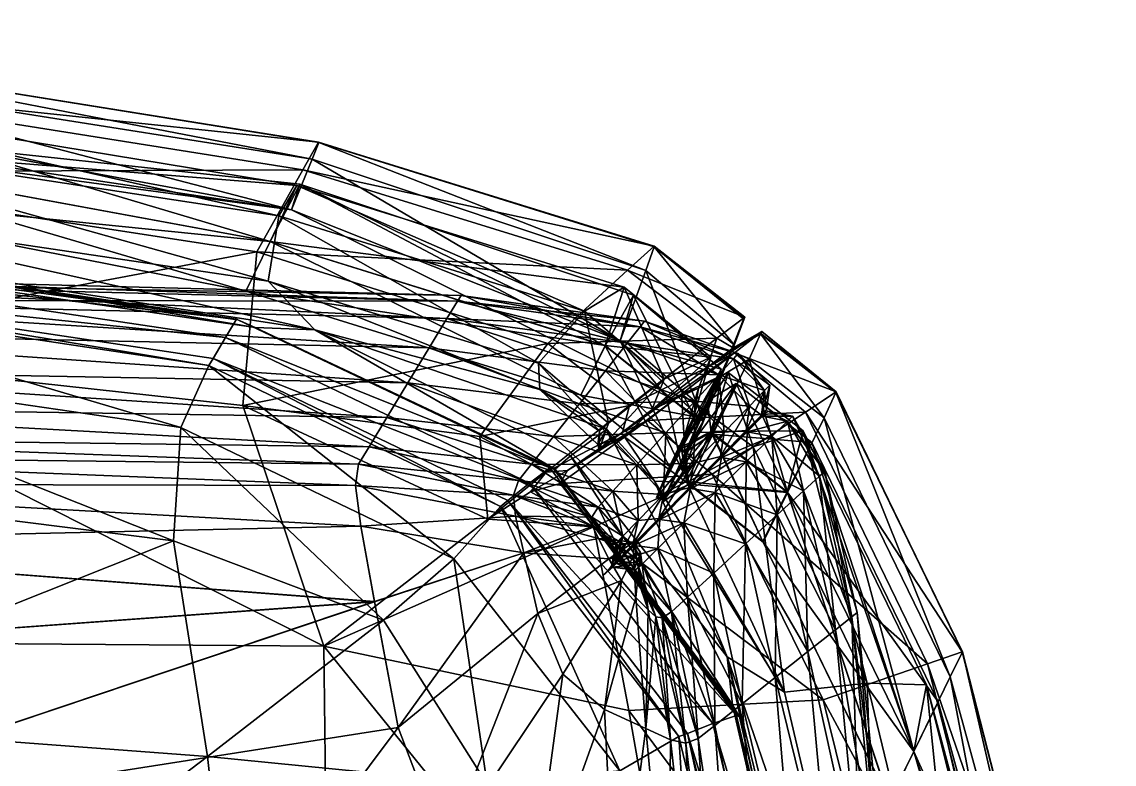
# Model space of a CAD drawing. Header units: centimetres. Extents: x -475 to 475, y -376 to 376.
# Drawn here: x 448.29 to 475, y 356.85 to 375 of the extents above; entities that cross this region are included whole.
import ezdxf

# ---------------------------------------------------------------- set-up
doc = ezdxf.new("R2010")
doc.units = ezdxf.units.CM
doc.layers.add('fabric', color=7, linetype='Continuous', true_color=0x3d8706)

msp = doc.modelspace()

# ---------------------------------------------------------------- meshes
at = {"layer": 'fabric', "color": 191, "true_color": 0xb89be5}
mesh = msp.add_polyface(dxfattribs=at)
corners = [(441.753, 374.263, 89.149), (441.753, 374.263, 108.093), (455.551, 372.051, 108.093), (455.383, 371.641, 126.68), (441.963, 373.758, 125.279), (429.169, 373.391, 131.312), (442.592, 372.243, 133.737), (424.368, 374.598, 124.673), (422.768, 375, 108.093), (454.574, 370.254, 184.767), (455.007, 370.996, 174.637), (441.431, 373.228, 174.805), (441.509, 372.247, 186.696), (454.306, 368.659, 193.462), (441.431, 370.575, 197.061), (422.759, 371.183, 198.47), (422.768, 372.894, 187.457), (422.768, 375, 89.149), (441.751, 374.263, 75.414), (422.768, 375, 75.414), (441.655, 373.529, 66.125), (422.768, 374.244, 66.135), (441.372, 371.325, 60.513), (422.768, 371.975, 60.554), (441.287, 366.983, 57.723), (454.029, 369.373, 60.777), (455.159, 371.385, 66.191), (455.542, 372.054, 75.414), (455.549, 372.052, 89.149), (422.768, 369.666, 205.688), (441.181, 369.08, 204.066), (441.239, 369.544, 202.872), (422.768, 369.129, 206.399), (441.106, 368.541, 204.746), (453.539, 367.731, 198.825), (455.451, 367.466, 195.501), (441.686, 369.594, 200.251), (441.3, 369.375, 200.666), (453.995, 367.526, 196.449), (422.733, 370.263, 202.081), (422.716, 369.95, 202.324), (441.081, 368.362, 204.435), (441.215, 369.5, 201.639), (422.733, 370.06, 203.232), (453.57, 367.713, 197.608), (454.356, 369.627, 168.295), (453.761, 368.414, 163.48), (440.434, 371.035, 161.211), (440.709, 372.141, 167.038), (446.566, 371.947, 150.302), (441.699, 371.96, 155.138), (454.358, 369.626, 157.935), (454.879, 370.407, 139.34), (441.832, 372.162, 143.892), (436.22, 372.487, 137.274), (422.863, 373, 158.085), (426.131, 373.065, 147.448), (458.941, 368.169, -76.19), (439.741, 368.653, -76.204), (439.804, 368.805, -49.237), (459.028, 368.312, -49.237), (439.741, 368.653, -22.27)]
mesh.append_faces([[corners[k] for k in face] for face in [(0, 1, 2), (3, 2, 1), (1, 4, 3), (5, 6, 4), (7, 4, 1), (8, 1, 0), (9, 10, 11), (11, 12, 9), (13, 9, 12), (12, 14, 13), (15, 14, 12), (16, 12, 11), (17, 0, 18), (19, 18, 20), (21, 20, 22), (23, 22, 24), (24, 22, 25), (26, 25, 22), (22, 20, 26), (27, 26, 20), (20, 18, 27), (18, 0, 28), (29, 30, 31), (32, 33, 30), (34, 31, 30), (35, 13, 14), (14, 36, 35), (36, 37, 38), (39, 36, 14), (40, 37, 36), (41, 33, 32), (31, 42, 43), (42, 37, 40), (37, 42, 44), (42, 31, 34), (45, 46, 47), (47, 48, 45), (10, 45, 48), (48, 11, 10), (49, 50, 51), (46, 51, 50), (50, 47, 46), (52, 3, 4), (4, 6, 52), (53, 52, 6), (6, 54, 53), (52, 53, 49), (55, 47, 50), (56, 50, 49), (49, 53, 56), (57, 58, 59), (60, 59, 61)]], dxfattribs={"vtx2": -1, "color": 191})
mesh = msp.add_polyface(dxfattribs=at)
corners = [(455.551, 372.051, 108.093), (455.383, 371.641, 126.68), (463.546, 368.922, 125.61), (455.549, 372.052, 89.149), (463.751, 369.496, 108.068), (441.753, 374.263, 89.149), (454.574, 370.254, 184.767), (454.306, 368.659, 193.462), (460.92, 366.652, 190.264), (462.043, 367.925, 182.857), (455.007, 370.996, 174.637), (463.019, 368.508, 174.487), (454.029, 369.373, 60.777), (455.159, 371.385, 66.191), (463.096, 368.926, 66.432), (461.149, 367.134, 61.328), (453.688, 365.621, 58.11), (459.484, 364.863, 58.95), (455.542, 372.054, 75.414), (463.748, 369.501, 89.163), (463.746, 369.513, 75.497), (441.751, 374.263, 75.414), (461.2, 364.093, 195.191), (453.539, 367.731, 198.825), (453.262, 367.281, 199.947), (460.701, 363.718, 196.259), (452.961, 366.768, 200.551), (455.451, 367.466, 195.501), (461.707, 364.387, 192.523), (462.591, 365.036, 191.568), (460.952, 366.007, 192.433), (453.995, 367.526, 196.449), (461.325, 364.063, 192.983), (452.861, 366.597, 200.216), (459.993, 363.152, 196.451), (453.57, 367.713, 197.608), (461.282, 364.087, 193.986), (454.356, 369.627, 168.295), (462.549, 367.084, 169.429), (453.761, 368.414, 163.48), (461.954, 365.868, 164.925), (454.358, 369.626, 157.935), (462.554, 367.076, 158.214), (455.085, 371.034, 150.331), (463.244, 368.318, 150.453), (446.566, 371.947, 150.302), (454.879, 370.407, 139.34), (462.921, 367.203, 135.189), (462.919, 367.203, 142.796), (463.09, 367.141, -99.577), (458.682, 367.742, -99.63), (458.941, 368.169, -76.19), (439.741, 368.653, -76.204), (439.804, 368.805, -49.237), (459.028, 368.312, -49.237), (439.552, 368.196, 1.182), (458.682, 367.742, 1.156), (458.941, 368.169, -22.284), (439.741, 368.653, -22.27), (457.729, 366.176, -127.159), (461.921, 365.663, -127.086), (461.284, 364.857, -134.629), (438.859, 366.523, -127.196), (457.21, 365.321, -134.701), (462.559, 366.469, -115.977), (458.249, 367.03, -116.044), (439.552, 368.197, -99.656), (439.237, 367.436, -116.078), (457.21, 365.321, 36.227), (457.729, 366.176, 28.685), (438.859, 366.523, 28.722), (458.249, 367.03, 17.57), (462.559, 366.469, 17.503), (461.921, 365.663, 28.612), (439.237, 367.436, 17.604)]
mesh.append_faces([[corners[k] for k in face] for face in [(0, 1, 2), (3, 0, 4), (0, 3, 5), (6, 7, 8), (8, 9, 6), (10, 6, 9), (9, 11, 10), (12, 13, 14), (14, 15, 12), (16, 12, 15), (15, 17, 16), (18, 3, 19), (13, 18, 20), (3, 18, 21), (22, 23, 24), (25, 24, 26), (27, 28, 29), (29, 30, 27), (7, 27, 30), (30, 8, 7), (27, 31, 32), (26, 33, 34), (35, 23, 22), (31, 35, 36), (37, 10, 11), (11, 38, 37), (39, 37, 38), (38, 40, 39), (41, 39, 40), (40, 42, 41), (43, 41, 42), (42, 44, 43), (41, 43, 45), (1, 46, 47), (45, 43, 46), (48, 46, 43), (49, 50, 51), (52, 51, 50), (53, 54, 51), (55, 56, 57), (58, 57, 54), (59, 60, 61), (62, 59, 63), (64, 65, 50), (60, 59, 65), (66, 50, 65), (67, 65, 59), (68, 69, 70), (56, 71, 72), (71, 56, 55), (71, 69, 73), (69, 71, 74)]], dxfattribs={"vtx2": -1, "color": 191})
mesh = msp.add_polyface(dxfattribs=at)
corners = [(463.546, 368.922, 125.61), (463.751, 369.496, 108.068), (455.551, 372.051, 108.093), (463.748, 369.501, 89.163), (455.549, 372.052, 89.149), (463.746, 369.513, 75.497), (455.542, 372.054, 75.414), (463.096, 368.926, 66.432), (455.159, 371.385, 66.191), (454.879, 370.407, 139.34), (462.919, 367.203, 142.796), (464.042, 365.858, 138.734), (462.921, 367.203, 135.189), (455.383, 371.641, 126.68), (455.085, 371.034, 150.331), (463.244, 368.318, 150.453), (463.019, 368.508, 174.487), (462.043, 367.925, 182.857), (463.993, 366.265, 182.152), (462.633, 365.187, 188.951), (460.92, 366.652, 190.264), (462.405, 364.538, 188.742), (463.145, 365.622, 62.152), (461.109, 363.988, 59.949), (459.484, 364.863, 58.95), (461.149, 367.134, 61.328), (465.282, 367.266, 66.949), (462.972, 364.955, 62.632), (463.589, 365.254, 62.151), (461.451, 363.708, 59.948), (461.629, 364.025, 60.764), (463.694, 365.511, 182.086), (463.026, 364.853, 188.852), (462.409, 364.994, 191.223), (460.952, 366.007, 192.433), (462.369, 364.664, 191.067), (462.591, 365.036, 191.568), (462.696, 364.752, 191.14), (463.76, 363.766, 191.541), (461.954, 365.868, 164.925), (462.549, 367.084, 169.429), (464.722, 365.352, 170.026), (462.554, 367.076, 158.214), (464.126, 364.129, 165.575), (458.941, 368.169, -76.19), (463.408, 367.543, -76.161), (463.09, 367.141, -99.577), (459.028, 368.312, -49.237), (463.515, 367.678, -49.237), (463.408, 367.543, -22.313), (458.941, 368.169, -22.284), (458.682, 367.742, 1.156), (463.09, 367.141, 1.103), (458.682, 367.742, -99.63), (462.559, 366.469, -115.977), (458.249, 367.03, -116.044), (461.921, 365.663, -127.086), (461.284, 364.857, 36.155), (461.921, 365.663, 28.612), (457.729, 366.176, 28.685), (462.559, 366.469, 17.503), (458.249, 367.03, 17.57), (464.036, 364.948, -126.964), (463.328, 364.17, -134.509), (461.284, 364.857, -134.629), (463.328, 364.17, 36.035), (460.753, 364.185, 41.858), (464.036, 364.948, 28.49), (464.743, 365.725, 17.391)]
mesh.append_faces([[corners[k] for k in face] for face in [(0, 1, 2), (1, 3, 4), (3, 5, 6), (5, 7, 8), (9, 10, 11), (11, 12, 9), (12, 0, 13), (14, 15, 10), (16, 17, 18), (19, 18, 17), (17, 20, 19), (18, 19, 21), (22, 23, 24), (24, 25, 22), (26, 22, 25), (25, 7, 26), (23, 22, 27), (28, 29, 30), (30, 27, 28), (31, 21, 32), (33, 19, 20), (20, 34, 33), (35, 33, 34), (34, 36, 35), (33, 35, 21), (21, 19, 33), (37, 35, 36), (36, 38, 37), (32, 37, 38), (37, 32, 21), (21, 35, 37), (39, 40, 41), (42, 39, 43), (44, 45, 46), (47, 48, 45), (45, 44, 47), (49, 50, 51), (51, 52, 49), (48, 47, 50), (50, 49, 48), (53, 46, 54), (55, 54, 56), (57, 58, 59), (60, 52, 51), (58, 60, 61), (62, 56, 54), (56, 62, 63), (63, 64, 56), (65, 57, 66), (67, 58, 57), (57, 65, 67), (68, 60, 58)]], dxfattribs={"vtx2": -1, "color": 191})
mesh = msp.add_polyface(dxfattribs=at)
corners = [(455.672, 359.732, 57.126), (441.783, 359.839, 56.898), (441.287, 366.983, 57.723), (453.688, 365.621, 58.11), (422.768, 367.438, 57.916), (422.768, 359.875, 57.465), (441.695, 348.706, 57.371), (440.967, 357.927, 207.463), (452.822, 357.035, 202.762), (451.991, 362.306, 201.228), (440.708, 363.73, 205.518), (454.029, 369.373, 60.777), (452.173, 365.077, 200.242), (452.861, 366.597, 199.529), (441.081, 368.362, 203.749), (440.805, 366.744, 204.422), (441.181, 369.08, 204.066), (453.262, 367.281, 199.947), (453.539, 367.731, 198.825), (441.106, 368.541, 204.746), (452.961, 366.768, 200.551), (453.995, 367.526, 196.449), (455.451, 367.466, 195.501), (441.686, 369.594, 200.251), (452.861, 366.597, 200.216), (441.081, 368.362, 204.435), (452.861, 366.597, 199.41), (441.081, 368.362, 203.629), (453.57, 367.713, 197.608), (441.3, 369.375, 200.666), (441.215, 369.5, 201.639), (458.682, 367.742, -99.63), (439.552, 368.197, -99.656), (439.741, 368.653, -76.204), (458.941, 368.169, -22.284), (439.741, 368.653, -22.27), (439.552, 368.196, 1.182), (439.27, 354.892, -160.925), (438.561, 359.49, -158.907), (456.914, 360.822, -158.901), (456.914, 360.821, 60.427), (438.561, 359.49, 60.433), (439.27, 354.892, 62.451), (438.135, 362.249, -155.542), (456.572, 362.666, -155.53), (437.954, 363.705, -151.137), (456.444, 363.66, -151.118), (456.517, 364.181, -145.971), (437.978, 364.393, -145.997), (438.167, 364.85, -140.429), (456.777, 364.609, -140.397), (438.135, 362.249, 57.068), (456.572, 362.666, 57.056), (437.954, 363.705, 52.663), (456.444, 363.66, 52.644), (438.167, 364.85, 41.955), (437.978, 364.393, 47.523), (456.517, 364.181, 47.497), (456.777, 364.609, 41.922), (438.482, 365.61, -134.737), (457.21, 365.321, -134.701), (438.859, 366.523, -127.196), (458.249, 367.03, -116.044), (439.237, 367.436, -116.078), (457.729, 366.176, -127.159), (438.482, 365.61, 36.263), (457.21, 365.321, 36.227), (438.859, 366.523, 28.722), (439.237, 367.436, 17.604), (458.249, 367.03, 17.57), (457.729, 366.176, 28.685)]
mesh.append_faces([[corners[k] for k in face] for face in [(0, 1, 2), (2, 3, 0), (4, 2, 1), (5, 1, 6), (7, 8, 9), (9, 10, 7), (11, 3, 2), (12, 13, 14), (14, 15, 12), (9, 12, 15), (15, 10, 9), (16, 17, 18), (17, 16, 19), (19, 20, 17), (21, 22, 23), (24, 20, 19), (19, 25, 24), (26, 24, 25), (25, 27, 26), (28, 21, 29), (18, 28, 30), (31, 32, 33), (34, 35, 36), (37, 38, 39), (40, 41, 42), (43, 44, 39), (39, 38, 43), (45, 46, 44), (44, 43, 45), (47, 48, 49), (49, 50, 47), (46, 45, 48), (48, 47, 46), (51, 41, 40), (40, 52, 51), (53, 51, 52), (52, 54, 53), (55, 56, 57), (57, 58, 55), (56, 53, 54), (54, 57, 56), (59, 60, 50), (50, 49, 59), (60, 59, 61), (62, 63, 32), (64, 61, 63), (65, 55, 58), (58, 66, 65), (67, 65, 66), (36, 68, 69), (68, 67, 70)]], dxfattribs={"vtx2": -1, "color": 191})
mesh = msp.add_polyface(dxfattribs=at)
corners = [(463.748, 369.501, 89.163), (463.751, 369.496, 108.068), (465.943, 367.728, 107.991), (465.704, 367.102, 125.147), (463.546, 368.922, 125.61), (463.993, 366.265, 182.152), (465.139, 366.797, 174.59), (463.019, 368.508, 174.487), (462.405, 364.538, 188.742), (463.694, 365.511, 182.086), (464.831, 366.043, 174.703), (463.145, 365.622, 62.152), (465.282, 367.266, 66.949), (465.045, 366.545, 67.276), (462.972, 364.955, 62.632), (465.968, 367.782, 75.746), (463.096, 368.926, 66.432), (463.746, 369.513, 75.497), (465.941, 367.745, 89.206), (465.711, 366.904, 66.949), (463.589, 365.254, 62.151), (464.416, 365.898, 182.089), (465.557, 366.428, 174.584), (463.026, 364.853, 188.852), (464.408, 364.597, 170.2), (464.722, 365.352, 170.026), (462.549, 367.084, 169.429), (464.733, 365.324, 158.35), (465.391, 366.504, 150.425), (463.244, 368.318, 150.453), (462.554, 367.076, 158.214), (464.126, 364.129, 165.575), (464.421, 364.555, 158.384), (465.052, 365.735, 150.361), (464.513, 364.488, 143.801), (465.757, 366.153, 150.377), (464.042, 365.858, 138.734), (462.919, 367.203, 142.796), (464.946, 365.239, 143.87), (464.955, 365.237, 133.72), (462.921, 367.203, 135.189), (464.45, 363.995, 138.398), (464.527, 364.483, 133.654), (465.687, 366.76, -22.361), (463.408, 367.543, -22.313), (463.09, 367.141, 1.103), (465.333, 366.372, 1.015), (465.805, 366.89, -49.237), (463.515, 367.678, -49.237), (463.408, 367.543, -76.161), (465.687, 366.76, -76.113), (465.333, 366.372, -99.489), (463.09, 367.141, -99.577), (464.743, 365.725, -115.865), (462.559, 366.469, -115.977), (465.461, 364.969, -115.742), (464.036, 364.948, -126.964), (462.559, 366.469, 17.503), (464.743, 365.725, 17.391), (461.921, 365.663, 28.612), (464.036, 364.948, 28.49)]
mesh.append_faces([[corners[k] for k in face] for face in [(0, 1, 2), (3, 2, 1), (1, 4, 3), (5, 6, 7), (8, 9, 5), (6, 5, 9), (9, 10, 6), (11, 12, 13), (13, 14, 11), (15, 12, 16), (16, 17, 15), (17, 0, 18), (19, 20, 14), (14, 13, 19), (21, 22, 10), (10, 9, 21), (23, 21, 9), (24, 10, 22), (6, 25, 26), (26, 7, 6), (25, 6, 10), (27, 28, 29), (29, 30, 27), (31, 27, 30), (28, 27, 32), (32, 33, 28), (34, 33, 35), (36, 37, 38), (28, 38, 37), (37, 29, 28), (38, 28, 33), (39, 3, 4), (4, 40, 39), (41, 39, 40), (40, 36, 41), (3, 39, 42), (43, 44, 45), (45, 46, 43), (47, 48, 44), (44, 43, 47), (49, 50, 51), (51, 52, 49), (48, 47, 50), (50, 49, 48), (53, 54, 52), (52, 51, 53), (55, 53, 51), (54, 53, 56), (57, 58, 46), (46, 45, 57), (59, 60, 58)]], dxfattribs={"vtx2": -1, "color": 191})
mesh = msp.add_polyface(dxfattribs=at)
corners = [(465.943, 367.728, 107.991), (465.941, 367.745, 89.206), (463.748, 369.501, 89.163), (465.704, 367.102, 125.147), (465.374, 366.329, 125.066), (465.639, 366.951, 107.939), (465.638, 366.976, 89.234), (465.186, 364.918, 133.716), (466.07, 366.752, 125.146), (466.352, 367.371, 107.991), (467.905, 365.32, 125.283), (468.197, 365.935, 108.068), (466.351, 367.39, 89.206), (468.195, 365.944, 89.163), (465.968, 367.782, 75.746), (463.746, 369.513, 75.497), (465.686, 367.03, 75.912), (465.282, 367.266, 66.949), (465.045, 366.545, 67.276), (466.384, 367.425, 75.746), (468.203, 365.953, 75.497), (465.711, 366.904, 66.949), (467.451, 365.453, 66.432), (463.589, 365.254, 62.151), (465.557, 366.428, 174.584), (464.416, 365.898, 182.089), (466.169, 364.61, 182.269), (465.138, 364.983, 170.068), (467.393, 364.995, 174.458), (465.145, 364.958, 158.354), (465.757, 366.153, 150.377), (465.052, 365.735, 150.361), (464.527, 364.483, 133.654), (466.451, 365.985, -22.414), (465.687, 366.76, -22.361), (465.333, 366.372, 1.015), (466.08, 365.604, 0.918), (466.575, 366.112, -49.237), (465.805, 366.89, -49.237), (466.26, 365.244, -49.237), (466.501, 365.509, -49.237), (466.376, 365.383, -22.457), (466.451, 365.985, -76.06), (466.376, 365.383, -76.017), (465.999, 365.004, -99.313), (466.08, 365.604, -99.392), (465.687, 366.76, -76.113), (465.333, 366.372, -99.489), (467.137, 365.358, -49.237), (466.528, 365.483, -49.237), (466.402, 365.356, -22.457), (465.461, 364.969, -115.742), (464.743, 365.725, 17.391), (465.461, 364.969, 17.268)]
mesh.append_faces([[corners[k] for k in face] for face in [(0, 1, 2), (0, 3, 4), (4, 5, 0), (1, 0, 5), (5, 6, 1), (7, 8, 4), (9, 8, 10), (10, 11, 9), (12, 9, 11), (11, 13, 12), (9, 12, 6), (6, 5, 9), (8, 9, 5), (5, 4, 8), (1, 14, 15), (14, 1, 6), (6, 16, 14), (17, 14, 16), (16, 18, 17), (19, 12, 13), (13, 20, 19), (21, 19, 20), (20, 22, 21), (19, 21, 18), (18, 16, 19), (12, 19, 16), (16, 6, 12), (23, 21, 22), (24, 25, 26), (27, 24, 28), (29, 30, 31), (32, 4, 3), (33, 34, 35), (35, 36, 33), (37, 38, 34), (34, 33, 37), (39, 40, 41), (41, 33, 36), (40, 37, 33), (33, 41, 40), (42, 43, 44), (44, 45, 42), (37, 40, 43), (43, 42, 37), (46, 42, 45), (45, 47, 46), (38, 37, 42), (42, 46, 38), (48, 49, 50), (47, 45, 51), (52, 53, 36), (36, 35, 52)]], dxfattribs={"vtx2": -1, "color": 191})
mesh = msp.add_polyface(dxfattribs=at)
corners = [(441.783, 359.839, 56.898), (455.672, 359.732, 57.126), (455.799, 348.774, 56.898), (459.683, 362.836, 58.063), (453.688, 365.621, 58.11), (459.484, 364.863, 58.95), (462.272, 362.648, 58.948), (452.822, 357.035, 202.762), (459.666, 356.355, 198.14), (457.127, 360.37, 198.258), (451.991, 362.306, 201.228), (452.173, 365.077, 200.242), (458.854, 361.87, 196.501), (452.861, 366.597, 199.529), (459.993, 363.152, 195.765), (453.262, 367.281, 199.947), (460.701, 363.718, 196.259), (461.2, 364.093, 195.191), (452.961, 366.768, 200.551), (460.17, 363.294, 196.806), (461.325, 364.063, 192.983), (461.707, 364.387, 192.523), (455.451, 367.466, 195.501), (452.861, 366.597, 200.216), (452.861, 366.597, 199.41), (459.993, 363.152, 195.645), (459.993, 363.152, 196.451), (461.282, 364.087, 193.986), (453.57, 367.713, 197.608), (453.995, 367.526, 196.449), (461.109, 363.988, 59.949), (457.485, 357.748, -160.923), (456.914, 360.822, -158.901), (460.563, 362.019, -158.889), (460.907, 360.529, -160.918), (458.634, 354.738, -161.597), (439.27, 354.892, -160.925), (460.71, 353.087, -160.923), (461.52, 359.049, -161.595), (457.485, 357.748, 62.449), (460.907, 360.529, 62.444), (460.563, 362.019, 60.415), (456.914, 360.821, 60.427), (439.27, 354.892, 62.451), (458.634, 354.738, 63.123), (456.572, 362.666, -155.53), (460.357, 362.914, -155.506), (456.444, 363.66, -151.118), (460.308, 363.429, -151.079), (460.433, 363.781, -145.918), (456.517, 364.181, -145.971), (456.777, 364.609, -140.397), (460.753, 364.185, -140.332), (456.572, 362.666, 57.056), (460.357, 362.913, 57.032), (456.444, 363.66, 52.644), (460.308, 363.429, 52.605), (456.777, 364.609, 41.922), (456.517, 364.181, 47.497), (460.433, 363.781, 47.444), (460.753, 364.185, 41.858), (457.21, 365.321, -134.701), (461.284, 364.857, -134.629), (457.729, 366.176, -127.159), (457.21, 365.321, 36.227), (461.284, 364.857, 36.155), (457.729, 366.176, 28.685)]
mesh.append_faces([[corners[k] for k in face] for face in [(0, 1, 2), (3, 1, 4), (4, 5, 3), (1, 3, 6), (7, 8, 9), (9, 10, 7), (11, 10, 9), (9, 12, 11), (13, 11, 12), (12, 14, 13), (12, 9, 8), (15, 16, 17), (18, 19, 16), (20, 21, 22), (23, 24, 25), (25, 26, 23), (26, 19, 18), (17, 27, 28), (27, 20, 29), (3, 5, 30), (31, 32, 33), (33, 34, 31), (35, 31, 34), (32, 31, 36), (37, 35, 38), (39, 40, 41), (41, 42, 39), (43, 39, 42), (40, 39, 44), (45, 46, 33), (33, 32, 45), (47, 48, 46), (46, 45, 47), (49, 50, 51), (51, 52, 49), (48, 47, 50), (50, 49, 48), (53, 42, 41), (41, 54, 53), (55, 53, 54), (54, 56, 55), (57, 58, 59), (59, 60, 57), (58, 55, 56), (56, 59, 58), (61, 62, 52), (52, 51, 61), (62, 61, 63), (64, 57, 60), (60, 65, 64), (66, 64, 65)]], dxfattribs={"vtx2": -1, "color": 191})
mesh = msp.add_polyface(dxfattribs=at)
corners = [(466.07, 366.752, 125.146), (465.186, 364.918, 133.716), (467.014, 363.493, 133.881), (467.905, 365.32, 125.283), (466.169, 364.61, 182.269), (467.393, 364.995, 174.458), (465.557, 366.428, 174.584), (467.004, 363.505, 169.901), (465.138, 364.983, 170.068), (465.757, 366.153, 150.377), (465.145, 364.958, 158.354), (467.005, 363.503, 158.268), (467.604, 364.713, 150.316), (465.176, 364.921, 143.828), (467.012, 363.494, 143.867), (466.135, 365.118, -22.476), (466.376, 365.383, -22.457), (465.999, 365.004, 0.839), (465.758, 364.739, 0.804), (466.26, 365.244, -49.237), (466.08, 365.604, 0.918), (466.376, 365.383, -76.017), (466.135, 365.118, -75.998), (465.758, 364.739, -99.278), (465.999, 365.004, -99.313), (466.501, 365.509, -49.237), (467.01, 365.234, -76.06), (467.794, 363.887, -76.113), (467.406, 363.533, -99.489), (466.631, 364.861, -99.392), (467.137, 365.358, -49.237), (467.923, 364.006, -49.237), (466.402, 365.356, -76.017), (466.025, 364.978, -99.313), (466.528, 365.483, -49.237), (466.402, 365.356, -22.457), (466.025, 364.977, 0.839), (467.01, 365.234, -22.414), (466.631, 364.861, 0.918), (467.794, 363.887, -22.361), (467.406, 363.533, 1.015), (465.129, 364.108, -115.596), (465.37, 364.372, -115.641), (465.461, 364.969, -115.742), (466.08, 365.604, -99.392), (465.37, 364.372, 17.167), (465.461, 364.969, 17.268), (465.998, 364.24, 17.268), (465.129, 364.108, 17.122), (465.396, 364.346, 17.167), (465.396, 364.346, -115.641), (465.998, 364.24, -115.742), (466.76, 362.942, -115.865)]
mesh.append_faces([[corners[k] for k in face] for face in [(0, 1, 2), (2, 3, 0), (4, 5, 6), (5, 7, 8), (9, 10, 11), (11, 12, 9), (13, 9, 12), (12, 14, 13), (15, 16, 17), (17, 18, 15), (16, 15, 19), (20, 17, 16), (21, 22, 23), (23, 24, 21), (25, 19, 22), (22, 21, 25), (26, 27, 28), (28, 29, 26), (30, 31, 27), (27, 26, 30), (22, 32, 33), (33, 23, 22), (19, 34, 32), (32, 22, 19), (32, 26, 29), (29, 33, 32), (34, 30, 26), (26, 32, 34), (35, 15, 18), (18, 36, 35), (37, 35, 36), (36, 38, 37), (34, 19, 15), (15, 35, 34), (35, 37, 30), (39, 37, 38), (38, 40, 39), (31, 30, 37), (37, 39, 31), (24, 23, 41), (42, 43, 44), (44, 24, 42), (18, 17, 45), (17, 20, 46), (40, 38, 47), (36, 18, 48), (49, 47, 38), (38, 36, 49), (23, 33, 50), (51, 50, 33), (33, 29, 51), (52, 51, 29)]], dxfattribs={"vtx2": -1, "color": 191})
mesh = msp.add_polyface(dxfattribs=at)
corners = [(465.374, 366.329, 125.066), (464.527, 364.483, 133.654), (465.186, 364.918, 133.716), (464.59, 363.698, 138.384), (467.451, 365.453, 66.432), (465.168, 363.935, 61.327), (463.589, 365.254, 62.151), (461.451, 363.708, 59.948), (464.416, 365.898, 182.089), (463.026, 364.853, 188.852), (464.552, 363.738, 189.307), (466.169, 364.61, 182.269), (463.76, 363.766, 191.541), (464.54, 363.76, 165.629), (465.138, 364.983, 170.068), (467.004, 363.505, 169.901), (463.81, 363.368, 165.714), (464.408, 364.597, 170.2), (465.557, 366.428, 174.584), (464.722, 365.352, 170.026), (464.126, 364.129, 165.575), (461.954, 365.868, 164.925), (464.831, 366.043, 174.703), (465.052, 365.735, 150.361), (464.421, 364.555, 158.384), (465.145, 364.958, 158.354), (464.733, 365.324, 158.35), (465.176, 364.921, 143.828), (467.012, 363.494, 143.867), (463.954, 363.256, 138.35), (464.513, 364.488, 143.801), (465.757, 366.153, 150.377), (464.946, 365.239, 143.87), (464.45, 363.995, 138.398), (464.042, 365.858, 138.734), (464.955, 365.237, 133.72), (464.719, 364.206, -126.83), (464.036, 364.948, -126.964), (464.743, 365.725, -115.865), (465.461, 364.969, -115.742), (465.129, 364.108, -115.596), (465.37, 364.372, -115.641), (465.999, 365.004, -99.313), (464.375, 363.349, -126.672), (464.616, 363.614, -126.72), (463.975, 363.442, -134.378), (463.328, 364.17, -134.509), (464.719, 364.206, 28.356), (464.036, 364.948, 28.49), (463.328, 364.17, 36.035), (463.975, 363.442, 35.904), (465.37, 364.372, 17.167), (465.129, 364.108, 17.122), (465.758, 364.739, 0.804), (465.461, 364.969, 17.268), (465.999, 365.004, 0.839), (464.616, 363.614, 28.246), (464.743, 365.725, 17.391), (465.396, 364.346, 17.167), (466.025, 364.977, 0.839), (464.375, 363.349, 28.198), (465.998, 364.24, 17.268), (464.642, 363.588, 28.246), (465.396, 364.346, -115.641), (465.758, 364.739, -99.278), (464.642, 363.588, -126.72), (465.998, 364.24, -115.742), (465.238, 363.494, -126.83)]
mesh.append_faces([[corners[k] for k in face] for face in [(0, 1, 2), (3, 2, 1), (4, 5, 6), (7, 6, 5), (8, 9, 10), (10, 11, 8), (12, 10, 9), (13, 14, 15), (14, 13, 16), (16, 17, 14), (18, 14, 17), (19, 20, 21), (22, 17, 19), (20, 19, 17), (17, 16, 20), (23, 24, 25), (13, 25, 24), (26, 20, 16), (16, 24, 26), (3, 27, 28), (27, 3, 29), (29, 30, 27), (31, 27, 30), (32, 33, 34), (23, 30, 32), (33, 32, 30), (35, 33, 29), (29, 1, 35), (36, 37, 38), (38, 39, 36), (40, 41, 42), (41, 40, 43), (44, 36, 39), (39, 41, 44), (37, 36, 45), (45, 46, 37), (47, 48, 49), (49, 50, 47), (51, 52, 53), (54, 51, 55), (52, 51, 56), (47, 56, 51), (51, 54, 47), (48, 47, 54), (54, 57, 48), (52, 58, 59), (58, 52, 60), (61, 58, 62), (63, 40, 64), (40, 63, 65), (63, 66, 67)]], dxfattribs={"vtx2": -1, "color": 191})
mesh = msp.add_polyface(dxfattribs=at)
corners = [(467.905, 365.32, 125.283), (467.014, 363.493, 133.881), (470.097, 357.161, 134.121), (471.287, 359.594, 108.093), (471.286, 359.597, 89.149), (468.195, 365.944, 89.163), (468.197, 365.935, 108.068), (470.991, 358.983, 125.375), (471.286, 359.597, 75.414), (470.436, 359.302, 66.19), (467.451, 365.453, 66.432), (468.203, 365.953, 75.497), (462.272, 362.648, 58.948), (465.168, 363.935, 61.327), (467.884, 358.418, 60.776), (467.393, 364.995, 174.458), (466.169, 364.61, 182.269), (468.963, 358.828, 182.73), (464.552, 363.738, 189.307), (466.941, 358.612, 190.108), (463.76, 363.766, 191.541), (470.099, 357.157, 169.969), (467.004, 363.505, 169.901), (470.693, 358.375, 150.025), (467.604, 364.713, 150.316), (467.005, 363.503, 158.268), (470.097, 357.161, 143.833), (467.012, 363.494, 143.867), (465.186, 364.918, 133.716), (464.59, 363.698, 138.384), (466.419, 362.277, 138.522), (466.407, 362.29, 165.528), (464.54, 363.76, 165.629), (465.145, 364.958, 158.354), (467.794, 363.887, -76.113), (468.584, 360.453, -76.161), (468.181, 360.134, -99.577), (467.406, 363.533, -99.489), (467.923, 364.006, -49.237), (468.718, 360.56, -49.237), (468.584, 360.453, -22.313), (467.794, 363.887, -22.361), (467.406, 363.533, 1.015), (468.181, 360.134, 1.103), (464.375, 363.349, -126.672), (464.616, 363.614, -126.72), (465.37, 364.372, -115.641), (466.76, 362.941, 17.391), (465.998, 364.24, 17.268), (467.511, 359.602, 17.503), (465.985, 362.232, 28.49), (465.238, 363.494, 28.356), (464.375, 363.349, 28.198), (464.642, 363.588, 28.246), (465.396, 364.346, 17.167), (464.478, 362.748, 35.904), (465.21, 361.522, 36.035), (464.478, 362.748, -134.378), (465.21, 361.522, -134.509), (464.564, 360.929, -140.224), (465.238, 363.494, -126.83), (465.985, 362.232, -126.964), (464.642, 363.588, -126.72), (465.396, 364.346, -115.641), (467.511, 359.603, -115.977), (466.76, 362.942, -115.865), (466.706, 358.964, -127.086), (466.631, 364.861, -99.392), (465.998, 364.24, -115.742)]
mesh.append_faces([[corners[k] for k in face] for face in [(0, 1, 2), (3, 4, 5), (5, 6, 3), (7, 3, 6), (6, 0, 7), (8, 9, 10), (10, 11, 8), (4, 8, 11), (11, 5, 4), (12, 13, 14), (13, 10, 9), (15, 16, 17), (16, 18, 19), (19, 18, 20), (21, 22, 15), (23, 24, 25), (26, 27, 24), (28, 29, 30), (30, 1, 28), (22, 31, 32), (33, 32, 31), (31, 25, 33), (27, 30, 29), (34, 35, 36), (36, 37, 34), (38, 39, 35), (35, 34, 38), (40, 41, 42), (42, 43, 40), (39, 38, 41), (41, 40, 39), (44, 45, 46), (43, 42, 47), (48, 47, 42), (49, 47, 50), (51, 50, 47), (47, 48, 51), (52, 53, 54), (53, 51, 48), (50, 51, 55), (55, 56, 50), (57, 58, 59), (60, 61, 58), (58, 57, 60), (62, 60, 57), (60, 62, 63), (64, 65, 37), (37, 36, 64), (66, 61, 65), (67, 37, 65), (61, 60, 68), (68, 65, 61)]], dxfattribs={"vtx2": -1, "color": 191})
mesh = msp.add_polyface(dxfattribs=at)
corners = [(470.097, 357.161, 134.121), (470.991, 358.983, 125.375), (467.905, 365.32, 125.283), (469.501, 355.947, 138.788), (467.014, 363.493, 133.881), (466.419, 362.277, 138.522), (471.287, 359.594, 108.093), (473.806, 348.653, 126.491), (471.286, 359.597, 89.149), (474.072, 348.74, 108.093), (471.286, 359.597, 75.414), (474.071, 348.74, 89.149), (470.436, 359.302, 66.19), (474.071, 348.74, 75.414), (467.884, 358.418, 60.776), (465.168, 363.935, 61.327), (468.963, 358.828, 182.73), (470.411, 358.788, 174.547), (467.393, 364.995, 174.458), (466.941, 358.612, 190.108), (466.169, 364.61, 182.269), (463.76, 363.766, 191.541), (465.534, 359.473, 192.271), (467.004, 363.505, 169.901), (470.099, 357.157, 169.969), (469.502, 355.945, 165.622), (466.407, 362.29, 165.528), (472.48, 351.853, 150.552), (470.693, 358.375, 150.025), (470.097, 357.16, 158.131), (467.005, 363.503, 158.268), (467.012, 363.494, 143.867), (470.097, 357.161, 143.833), (467.604, 364.713, 150.316), (469.214, 354.068, -22.284), (468.584, 360.453, -22.313), (468.181, 360.134, 1.103), (468.787, 353.808, 1.156), (469.356, 354.155, -49.237), (468.718, 360.56, -49.237), (468.584, 360.453, -76.161), (469.214, 354.068, -76.19), (468.787, 353.808, -99.63), (468.181, 360.134, -99.577), (465.656, 351.902, 41.922), (465.23, 357.793, 41.858), (464.827, 357.473, 47.444), (464.827, 357.473, -145.918), (465.23, 357.793, -140.332), (465.656, 351.902, -140.397), (466.368, 352.335, 36.227), (465.901, 358.326, 36.155), (467.222, 352.855, 28.685), (466.706, 358.964, 28.612), (467.511, 359.602, 17.503), (468.076, 353.375, 17.57), (465.901, 358.326, -134.629), (466.368, 352.336, -134.701), (466.706, 358.964, -127.086), (467.222, 352.855, -127.159), (467.511, 359.603, -115.977), (468.076, 353.375, -116.044), (464.564, 360.929, -140.224), (466.76, 362.941, 17.391), (465.985, 362.232, 28.49), (465.21, 361.522, 36.035), (464.564, 360.929, 41.75), (465.21, 361.522, -134.509), (465.985, 362.232, -126.964), (466.76, 362.942, -115.865)]
mesh.append_faces([[corners[k] for k in face] for face in [(0, 1, 2), (3, 0, 4), (4, 5, 3), (6, 1, 7), (8, 6, 9), (10, 8, 11), (12, 10, 13), (12, 14, 15), (16, 17, 18), (19, 16, 20), (21, 22, 19), (23, 24, 25), (25, 26, 23), (18, 17, 24), (27, 28, 29), (30, 29, 28), (29, 30, 26), (26, 25, 29), (31, 32, 3), (3, 5, 31), (33, 28, 32), (34, 35, 36), (36, 37, 34), (38, 39, 35), (35, 34, 38), (40, 41, 42), (42, 43, 40), (39, 38, 41), (41, 40, 39), (44, 45, 46), (47, 48, 49), (50, 51, 45), (52, 53, 51), (37, 36, 54), (55, 54, 53), (48, 56, 57), (56, 58, 59), (60, 43, 42), (58, 60, 61), (62, 48, 47), (63, 54, 36), (64, 53, 54), (51, 65, 66), (66, 45, 51), (53, 64, 65), (65, 51, 53), (67, 56, 48), (48, 62, 67), (68, 58, 56), (56, 67, 68), (69, 60, 58)]], dxfattribs={"vtx2": -1, "color": 191})
mesh = msp.add_polyface(dxfattribs=at)
corners = [(461.707, 364.387, 192.523), (461.325, 364.063, 192.983), (465.669, 358.302, 192.643), (460.729, 363.503, 58.935), (461.451, 363.708, 59.948), (462.272, 362.648, 58.948), (459.683, 362.836, 58.063), (461.109, 363.988, 59.949), (461.629, 364.025, 60.764), (462.972, 364.955, 62.632), (465.168, 363.935, 61.327), (462.39, 362.368, -158.869), (463.005, 362.236, -158.602), (463.241, 362.273, -160.596), (463.272, 362.225, -159.671), (463.005, 362.236, 60.128), (463.241, 362.273, 62.122), (463.272, 362.225, 61.197), (462.39, 362.368, 60.395), (462.382, 363.13, -145.83), (460.433, 363.781, -145.918), (460.753, 364.185, -140.332), (462.737, 363.521, -140.224), (462.981, 362.419, -145.733), (463.355, 362.804, -140.105), (462.228, 362.884, -151.015), (460.308, 363.429, -151.079), (462.823, 362.235, -150.911), (462.851, 361.836, -145.654), (463.231, 362.22, -140.008), (460.357, 362.914, -155.506), (462.242, 362.668, -155.466), (460.563, 362.019, -158.889), (462.849, 362.198, -155.287), (462.242, 362.668, 56.992), (460.357, 362.913, 57.032), (460.563, 362.019, 60.415), (462.849, 362.198, 56.813), (462.228, 362.884, 52.541), (460.308, 363.429, 52.605), (462.823, 362.235, 52.437), (463.231, 362.22, 41.534), (463.355, 362.804, 41.631), (462.981, 362.419, 47.259), (460.433, 363.781, 47.444), (462.382, 363.13, 47.356), (462.737, 363.521, 41.75), (460.753, 364.185, 41.858), (461.284, 364.857, -134.629), (463.328, 364.17, -134.509), (463.328, 364.17, 36.035)]
mesh.append_faces([[corners[k] for k in face] for face in [(0, 1, 2), (3, 4, 5), (5, 6, 3), (7, 3, 6), (3, 7, 8), (8, 4, 3), (9, 8, 7), (10, 5, 4), (11, 12, 13), (14, 13, 12), (15, 16, 17), (16, 15, 18), (19, 20, 21), (21, 22, 19), (23, 19, 22), (22, 24, 23), (25, 26, 20), (20, 19, 25), (27, 25, 19), (19, 23, 27), (28, 23, 24), (24, 29, 28), (30, 31, 11), (11, 32, 30), (26, 25, 31), (31, 30, 26), (31, 33, 12), (12, 11, 31), (25, 27, 33), (33, 31, 25), (34, 35, 36), (36, 18, 34), (37, 34, 18), (18, 15, 37), (38, 39, 35), (35, 34, 38), (40, 38, 34), (34, 37, 40), (41, 42, 43), (44, 45, 46), (46, 47, 44), (39, 38, 45), (45, 44, 39), (45, 43, 42), (42, 46, 45), (38, 40, 43), (43, 45, 38), (48, 49, 22), (22, 21, 48), (24, 22, 49), (47, 46, 50)]], dxfattribs={"vtx2": -1, "color": 191})
mesh = msp.add_polyface(dxfattribs=at)
corners = [(465.534, 359.473, 192.271), (463.76, 363.766, 191.541), (462.591, 365.036, 191.568), (461.707, 364.387, 192.523), (464.527, 364.483, 133.654), (463.954, 363.256, 138.35), (464.59, 363.698, 138.384), (464.421, 364.555, 158.384), (463.81, 363.368, 165.714), (464.54, 363.76, 165.629), (464.513, 364.488, 143.801), (464.45, 363.995, 138.398), (463.331, 361.779, -158.602), (463.416, 362.026, -160.596), (463.272, 362.225, -159.671), (463.032, 361.971, -157.85), (463.248, 361.947, -161.071), (463.241, 362.273, -160.596), (463.272, 362.225, 61.197), (463.416, 362.026, 62.122), (463.331, 361.779, 60.128), (463.032, 361.971, 59.376), (463.241, 362.273, 62.122), (463.248, 361.947, 62.597), (463.843, 362.125, 41.631), (463.256, 362.195, 41.534), (462.876, 361.811, 47.18), (463.257, 362.195, -140.008), (463.843, 362.125, -140.105), (463.461, 361.748, -145.733), (463.861, 362.855, -134.27), (463.62, 362.59, -134.222), (462.99, 361.955, -139.965), (463.231, 362.22, -140.008), (463.975, 363.442, -134.378), (463.355, 362.804, -140.105), (464.616, 363.614, -126.72), (464.375, 363.349, -126.672), (464.719, 364.206, -126.83), (463.328, 364.17, -134.509), (463.975, 363.442, 35.904), (463.328, 364.17, 36.035), (462.737, 363.521, 41.75), (463.355, 362.804, 41.631), (463.62, 362.59, 35.748), (463.861, 362.855, 35.796), (463.231, 362.22, 41.534), (462.99, 361.955, 41.491), (464.375, 363.349, 28.198), (464.616, 363.614, 28.246), (464.719, 364.206, 28.356), (465.129, 364.108, 17.122), (463.887, 362.829, 35.796), (464.478, 362.748, 35.904), (464.642, 363.588, 28.246), (465.238, 363.494, 28.356), (465.21, 361.522, 36.035), (463.887, 362.829, -134.27), (464.642, 363.588, -126.72), (464.478, 362.748, -134.378), (465.129, 364.108, -115.596)]
mesh.append_faces([[corners[k] for k in face] for face in [(0, 1, 2), (2, 3, 0), (4, 5, 6), (7, 8, 9), (10, 5, 11), (12, 13, 14), (14, 15, 12), (13, 16, 17), (17, 14, 13), (18, 19, 20), (20, 21, 18), (22, 23, 19), (19, 18, 22), (24, 25, 26), (27, 28, 29), (30, 31, 32), (32, 33, 30), (34, 30, 33), (33, 35, 34), (36, 37, 31), (31, 30, 36), (38, 36, 30), (30, 34, 38), (39, 34, 35), (40, 41, 42), (42, 43, 40), (44, 45, 46), (46, 47, 44), (48, 49, 45), (45, 44, 48), (45, 40, 43), (43, 46, 45), (49, 50, 40), (40, 45, 49), (49, 48, 51), (52, 44, 47), (47, 25, 52), (53, 52, 25), (25, 24, 53), (54, 48, 44), (44, 52, 54), (55, 54, 52), (52, 53, 55), (56, 53, 24), (31, 57, 27), (27, 32, 31), (37, 58, 57), (57, 31, 37), (57, 59, 28), (28, 27, 57), (59, 57, 58), (58, 37, 60)]], dxfattribs={"vtx2": -1, "color": 191})
mesh = msp.add_polyface(dxfattribs=at)
corners = [(467.884, 358.418, 60.776), (463.13, 358.157, 58.108), (462.272, 362.648, 58.948), (460.701, 363.718, 196.259), (465.188, 357.838, 195.93), (465.766, 358.039, 194.837), (460.17, 363.294, 196.806), (464.564, 357.601, 196.501), (465.669, 358.302, 192.643), (465.534, 359.473, 192.271), (461.707, 364.387, 192.523), (465.836, 358.008, 193.62), (461.325, 364.063, 192.983), (461.282, 364.087, 193.986), (464.097, 351.792, 57.056), (464.153, 357.443, 57.032), (463.545, 357.721, 60.415), (463.545, 357.721, -158.889), (464.153, 357.443, -155.506), (464.097, 351.792, -155.53), (463.303, 360.921, -160.91), (463.607, 360.625, -158.869), (463.416, 362.026, -160.596), (463.331, 361.779, -158.602), (463.248, 361.947, -161.071), (463.607, 360.625, 60.395), (463.303, 360.921, 62.436), (463.416, 362.026, 62.122), (463.331, 361.779, 60.128), (463.248, 361.947, 62.597), (464.175, 360.572, 47.356), (464.827, 357.473, 47.444), (465.23, 357.793, 41.858), (464.564, 360.929, 41.75), (463.461, 361.748, 47.259), (463.843, 362.125, 41.631), (463.949, 360.422, 52.541), (464.524, 357.359, 52.605), (463.284, 361.589, 52.437), (462.876, 361.811, 47.18), (463.032, 361.971, 59.376), (463.263, 361.616, 56.813), (463.791, 360.449, 56.992), (463.791, 360.449, -155.466), (463.263, 361.616, -155.287), (463.949, 360.422, -151.015), (464.524, 357.359, -151.079), (463.284, 361.589, -150.911), (464.827, 357.473, -145.918), (464.175, 360.572, -145.83), (464.564, 360.929, -140.224), (463.461, 361.748, -145.733), (463.843, 362.125, -140.105), (465.21, 361.522, 36.035), (464.478, 362.748, -134.378)]
mesh.append_faces([[corners[k] for k in face] for face in [(0, 1, 2), (3, 4, 5), (6, 7, 4), (8, 9, 10), (11, 8, 12), (5, 11, 13), (14, 15, 16), (17, 18, 19), (20, 21, 17), (22, 23, 21), (21, 20, 22), (24, 22, 20), (16, 25, 26), (27, 26, 25), (25, 28, 27), (26, 27, 29), (30, 31, 32), (32, 33, 30), (34, 30, 33), (33, 35, 34), (36, 37, 31), (31, 30, 36), (38, 36, 30), (30, 34, 38), (39, 34, 35), (40, 28, 41), (15, 42, 25), (25, 16, 15), (37, 36, 42), (42, 15, 37), (42, 41, 28), (28, 25, 42), (36, 38, 41), (41, 42, 36), (43, 18, 17), (17, 21, 43), (44, 43, 21), (21, 23, 44), (45, 46, 18), (18, 43, 45), (47, 45, 43), (43, 44, 47), (48, 49, 50), (46, 45, 49), (49, 48, 46), (49, 51, 52), (52, 50, 49), (45, 47, 51), (51, 49, 45), (35, 33, 53), (50, 52, 54)]], dxfattribs={"vtx2": -1, "color": 191})
mesh = msp.add_polyface(dxfattribs=at)
corners = [(465.766, 358.039, 194.837), (461.2, 364.093, 195.191), (460.701, 363.718, 196.259), (461.325, 364.063, 192.983), (461.282, 364.087, 193.986), (465.836, 358.008, 193.62), (460.563, 362.019, -158.889), (462.39, 362.368, -158.869), (462.639, 361.872, -160.91), (463.241, 362.273, -160.596), (463.248, 361.947, -161.071), (462.955, 361.337, -161.591), (463.032, 361.971, -157.85), (463.272, 362.225, -159.671), (463.017, 361.986, -157.85), (462.862, 361.817, -156.854), (463.005, 362.236, -158.602), (463.017, 361.986, 59.376), (463.272, 362.225, 61.197), (463.032, 361.971, 59.376), (462.862, 361.817, 58.38), (463.005, 362.236, 60.128), (462.639, 361.872, 62.436), (462.39, 362.368, 60.395), (460.563, 362.019, 60.415), (463.241, 362.273, 62.122), (463.248, 361.947, 62.597), (462.955, 361.337, 63.117), (462.61, 361.571, -145.619), (462.851, 361.836, -145.654), (463.231, 362.22, -140.008), (462.99, 361.955, -139.965), (462.71, 361.692, -150.753), (462.823, 362.235, -150.911), (462.981, 362.419, -145.733), (462.798, 361.775, -154.848), (462.613, 361.569, -154.563), (462.849, 362.198, -155.287), (462.613, 361.569, 56.089), (462.798, 361.775, 56.374), (462.849, 362.198, 56.813), (462.71, 361.692, 52.279), (462.823, 362.235, 52.437), (462.851, 361.836, 47.18), (462.61, 361.571, 47.145), (462.99, 361.955, 41.491), (463.231, 362.22, 41.534), (462.981, 362.419, 47.259), (462.876, 361.811, 47.18), (463.256, 362.195, 41.534), (463.461, 361.748, 47.259), (462.735, 361.668, 52.279), (462.82, 361.753, 56.374), (463.263, 361.616, 56.813), (462.82, 361.753, -154.848), (463.263, 361.616, -155.287), (463.331, 361.779, -158.602), (462.876, 361.811, -145.654), (463.257, 362.195, -140.008), (463.461, 361.748, -145.733), (463.284, 361.589, -150.911)]
mesh.append_faces([[corners[k] for k in face] for face in [(0, 1, 2), (3, 4, 5), (4, 1, 0), (6, 7, 8), (9, 8, 7), (10, 11, 8), (8, 9, 10), (12, 13, 14), (14, 15, 12), (16, 14, 13), (17, 18, 19), (19, 20, 17), (18, 17, 21), (22, 23, 24), (23, 22, 25), (26, 25, 22), (22, 27, 26), (28, 29, 30), (30, 31, 28), (32, 33, 34), (34, 29, 32), (35, 36, 15), (15, 14, 35), (37, 35, 14), (14, 16, 37), (33, 32, 35), (35, 37, 33), (38, 39, 17), (17, 20, 38), (39, 40, 21), (21, 17, 39), (41, 42, 40), (40, 39, 41), (43, 44, 45), (45, 46, 43), (47, 43, 46), (42, 41, 43), (43, 47, 42), (44, 48, 49), (49, 45, 44), (50, 48, 51), (52, 38, 20), (20, 19, 52), (53, 52, 19), (36, 54, 12), (12, 15, 36), (54, 55, 56), (56, 12, 54), (57, 28, 31), (31, 58, 57), (59, 57, 58), (57, 59, 60)]], dxfattribs={"vtx2": -1, "color": 191})
mesh = msp.add_polyface(dxfattribs=at)
corners = [(462.272, 362.648, 58.948), (463.13, 358.157, 58.108), (455.672, 359.732, 57.126), (462.911, 356.686, 196.147), (464.356, 357.522, 195.468), (459.993, 363.152, 195.765), (458.854, 361.87, 196.501), (459.666, 356.355, 198.14), (465.188, 357.838, 195.93), (460.701, 363.718, 196.259), (460.17, 363.294, 196.806), (464.356, 357.522, 196.154), (464.564, 357.601, 196.501), (459.993, 363.152, 196.451), (464.356, 357.522, 195.348), (459.993, 363.152, 195.645), (460.907, 360.529, -160.918), (461.52, 359.049, -161.595), (458.634, 354.738, -161.597), (462.534, 358.184, -160.918), (463.545, 357.721, -158.889), (462.827, 352.277, -158.901), (460.71, 353.087, -160.923), (462.827, 352.277, 60.427), (463.545, 357.721, 60.415), (462.534, 358.184, 62.444), (460.71, 353.087, 62.449), (461.52, 359.048, 63.121), (458.634, 354.738, 63.123), (460.907, 360.529, 62.444), (462.639, 361.872, -160.91), (460.563, 362.019, -158.889), (462.955, 361.337, -161.591), (463.303, 360.921, -160.91), (463.248, 361.947, -161.071), (463.303, 360.921, 62.436), (462.955, 361.337, 63.117), (463.248, 361.947, 62.597), (460.563, 362.019, 60.415), (462.639, 361.872, 62.436), (462.483, 361.441, -150.66), (462.71, 361.692, -150.753), (462.851, 361.836, -145.654), (462.61, 361.571, -145.619), (462.613, 361.569, -154.563), (462.798, 361.775, -154.848), (462.483, 361.441, 52.186), (462.71, 361.692, 52.279), (462.798, 361.775, 56.374), (462.613, 361.569, 56.089), (462.61, 361.571, 47.145), (462.851, 361.836, 47.18), (462.735, 361.668, 52.279), (462.876, 361.811, 47.18), (463.284, 361.589, 52.437), (463.461, 361.748, 47.259), (462.82, 361.753, 56.374), (463.263, 361.616, 56.813), (462.735, 361.668, -150.753), (462.82, 361.753, -154.848), (463.284, 361.589, -150.911), (463.263, 361.616, -155.287), (462.876, 361.811, -145.654)]
mesh.append_faces([[corners[k] for k in face] for face in [(0, 1, 2), (3, 4, 5), (5, 6, 3), (7, 3, 6), (8, 9, 10), (11, 12, 10), (10, 13, 11), (14, 11, 13), (13, 15, 14), (16, 17, 18), (19, 20, 21), (17, 19, 22), (23, 24, 25), (26, 25, 27), (28, 27, 29), (30, 16, 31), (32, 17, 16), (16, 30, 32), (20, 19, 33), (32, 33, 19), (19, 17, 32), (33, 32, 34), (35, 25, 24), (36, 27, 25), (25, 35, 36), (37, 36, 35), (38, 29, 39), (36, 39, 29), (29, 27, 36), (40, 41, 42), (42, 43, 40), (41, 40, 44), (44, 45, 41), (46, 47, 48), (48, 49, 46), (47, 46, 50), (50, 51, 47), (46, 52, 53), (53, 50, 46), (52, 54, 55), (52, 46, 49), (49, 56, 52), (54, 52, 56), (56, 57, 54), (40, 58, 59), (59, 44, 40), (58, 60, 61), (61, 59, 58), (58, 40, 43), (43, 62, 58), (60, 58, 62)]], dxfattribs={"vtx2": -1, "color": 191})
mesh = msp.add_polyface(dxfattribs=at)
corners = [(455.842, 333.764, 57.465), (465.421, 333.764, 57.916), (465.421, 314.26, 58.318), (441.347, 333.386, 58.718), (441.695, 348.706, 57.371), (455.799, 348.774, 56.898), (464.848, 348.38, 57.723), (455.672, 359.732, 57.126), (463.13, 358.157, 58.108), (441.783, 359.839, 56.898), (422.289, 348.432, 58.718), (422.768, 333.764, 214.763), (441.406, 333.729, 211.382), (441.296, 348.278, 209.628), (422.748, 348.399, 212.422), (440.967, 357.927, 207.463), (452.822, 357.035, 202.762), (453.826, 347.922, 204.359), (459.666, 356.355, 198.14), (461.372, 347.663, 199.329), (454.161, 333.625, 205.534), (461.942, 333.555, 200.078), (462.911, 356.686, 196.147), (464.969, 347.834, 197.248), (464.356, 357.522, 195.468), (465.656, 333.625, 197.872), (445.535, 341.772, -161.841), (439.27, 354.892, -160.925), (457.485, 357.748, -160.923), (458.634, 354.738, -161.597), (462.827, 352.277, -158.901), (460.71, 353.087, -160.923), (462.534, 358.184, -160.918), (461.962, 335.114, -158.907), (458.788, 336.134, -160.925), (462.534, 358.184, 62.444), (460.71, 353.087, 62.449), (462.827, 352.277, 60.427), (461.52, 359.048, 63.121), (458.634, 354.738, 63.123), (458.788, 336.134, 62.451), (461.962, 335.114, 60.433), (445.535, 341.772, 63.367), (457.485, 357.748, 62.449), (439.27, 354.892, 62.451), (463.545, 357.721, 60.415), (464.097, 351.792, 57.056), (463.867, 334.502, 57.068), (464.803, 351.592, 52.644), (464.524, 357.359, 52.605), (464.153, 357.443, 57.032), (464.896, 334.227, 52.663), (464.097, 351.792, -155.53), (463.545, 357.721, -158.889), (464.803, 351.592, -151.118), (464.153, 357.443, -155.506), (464.524, 357.359, -151.079), (463.867, 334.502, -155.542), (464.896, 334.227, -151.137)]
mesh.append_faces([[corners[k] for k in face] for face in [(0, 1, 2), (0, 3, 4), (4, 5, 0), (1, 0, 5), (5, 6, 1), (7, 8, 6), (6, 5, 7), (5, 4, 9), (10, 4, 3), (11, 12, 13), (14, 13, 15), (16, 15, 13), (13, 17, 16), (18, 16, 17), (17, 19, 18), (20, 21, 19), (19, 17, 20), (12, 20, 17), (17, 13, 12), (22, 18, 19), (19, 23, 22), (24, 22, 23), (21, 25, 23), (23, 19, 21), (26, 27, 28), (28, 29, 26), (30, 31, 32), (33, 34, 31), (31, 30, 33), (34, 26, 29), (29, 31, 34), (35, 36, 37), (38, 39, 36), (36, 40, 41), (41, 37, 36), (39, 42, 40), (40, 36, 39), (42, 39, 43), (43, 44, 42), (45, 37, 46), (47, 46, 37), (37, 41, 47), (48, 49, 50), (50, 46, 48), (46, 47, 51), (52, 30, 53), (54, 52, 55), (55, 56, 54), (57, 33, 30), (30, 52, 57), (58, 57, 52)]], dxfattribs={"vtx2": -1, "color": 191})
mesh = msp.add_polyface(dxfattribs=at)
corners = [(470.097, 357.161, 134.121), (469.501, 355.947, 138.788), (471.95, 350.774, 140.321), (473.007, 348.397, 138.583), (470.991, 358.983, 125.375), (473.806, 348.653, 126.491), (474.072, 348.74, 108.093), (471.287, 359.594, 108.093), (474.071, 348.74, 89.149), (471.286, 359.597, 89.149), (475, 333.764, 89.149), (474.83, 335.243, 129.697), (474.318, 339.679, 151.41), (473.007, 348.397, 145.692), (473.007, 348.397, 156.369), (472.48, 351.853, 150.552), (471.95, 350.773, 163.349), (473.008, 348.396, 165.422), (473.149, 348.604, 173.533), (474.142, 335.243, 170.1), (474.071, 348.74, 75.414), (471.286, 359.597, 75.414), (473.14, 348.666, 66.125), (470.436, 359.302, 66.19), (467.884, 358.418, 60.776), (470.347, 348.445, 60.513), (474.042, 333.764, 66.135), (475, 333.764, 75.414), (471.442, 348.548, 183.224), (468.963, 358.828, 182.73), (466.941, 358.612, 190.108), (469.306, 348.479, 191.028), (470.411, 358.788, 174.547), (465.534, 359.473, 192.271), (468.16, 348.649, 193.478), (468.02, 348.336, 195.892), (468.053, 348.283, 194.659), (465.836, 358.008, 193.62), (470.099, 357.157, 169.969), (469.502, 355.945, 165.622), (470.097, 357.16, 158.131), (470.097, 357.161, 143.833), (470.693, 358.375, 150.025), (469.7, 335.983, -22.27), (469.214, 354.068, -22.284), (468.787, 353.808, 1.156), (469.852, 336.046, -49.237), (469.356, 354.155, -49.237), (469.244, 335.794, -99.656), (468.787, 353.808, -99.63), (469.214, 354.068, -76.19), (469.7, 335.983, -76.204), (467.511, 359.602, 17.503), (468.076, 353.375, 17.57), (466.706, 358.964, 28.612), (467.222, 352.855, 28.685), (469.244, 335.794, 1.182), (468.483, 335.479, 17.604), (468.076, 353.375, -116.044), (467.511, 359.603, -115.977), (467.222, 352.855, -127.159), (466.706, 358.964, -127.086), (468.483, 335.48, -116.078)]
mesh.append_faces([[corners[k] for k in face] for face in [(0, 1, 2), (2, 3, 0), (4, 0, 3), (3, 5, 4), (5, 6, 7), (6, 8, 9), (10, 8, 6), (11, 5, 3), (12, 3, 2), (2, 13, 12), (14, 12, 13), (13, 15, 14), (12, 14, 16), (16, 17, 12), (17, 18, 19), (8, 20, 21), (20, 22, 23), (24, 23, 22), (22, 25, 24), (26, 22, 20), (27, 20, 8), (19, 18, 28), (29, 30, 31), (31, 28, 29), (32, 29, 28), (28, 18, 32), (33, 34, 31), (31, 30, 33), (35, 36, 37), (38, 17, 16), (16, 39, 38), (17, 38, 32), (32, 18, 17), (40, 14, 15), (14, 40, 39), (39, 16, 14), (41, 13, 2), (2, 1, 41), (13, 41, 42), (42, 15, 13), (43, 44, 45), (46, 47, 44), (48, 49, 50), (51, 50, 47), (52, 53, 45), (54, 55, 53), (56, 45, 53), (57, 53, 55), (49, 58, 59), (58, 49, 48), (58, 60, 61), (60, 58, 62)]], dxfattribs={"vtx2": -1, "color": 191})
mesh = msp.add_polyface(dxfattribs=at)
corners = [(463.13, 358.157, 58.108), (467.884, 358.418, 60.776), (470.347, 348.445, 60.513), (464.848, 348.38, 57.723), (465.421, 333.764, 57.916), (464.969, 347.834, 197.248), (466.592, 348.222, 196.642), (464.356, 357.522, 195.468), (465.656, 333.625, 197.872), (467.337, 333.764, 197.29), (465.66, 314.23, 198.201), (465.188, 357.838, 195.93), (467.442, 348.301, 197.035), (468.02, 348.336, 195.892), (465.766, 358.039, 194.837), (464.564, 357.601, 196.501), (466.804, 348.241, 197.658), (465.534, 359.473, 192.271), (465.669, 358.302, 192.643), (467.96, 348.326, 193.724), (468.16, 348.649, 193.478), (467.337, 333.764, 197.977), (467.547, 333.764, 198.298), (466.592, 348.222, 197.328), (467.337, 333.764, 197.171), (466.592, 348.222, 196.522), (464.356, 357.522, 196.154), (464.356, 357.522, 195.348), (465.836, 358.008, 193.62), (468.053, 348.283, 194.659), (464.896, 334.227, 52.663), (464.803, 351.592, 52.644), (464.097, 351.792, 57.056), (464.827, 357.473, 47.444), (465.229, 351.642, 47.497), (465.656, 351.902, 41.922), (464.524, 357.359, 52.605), (465.441, 334.22, 47.523), (465.898, 334.409, 41.955), (464.097, 351.792, -155.53), (464.803, 351.592, -151.118), (464.896, 334.227, -151.137), (465.656, 351.902, -140.397), (465.229, 351.642, -145.971), (464.827, 357.473, -145.918), (465.898, 334.409, -140.429), (465.441, 334.22, -145.997), (464.524, 357.359, -151.079), (465.23, 357.793, 41.858), (466.368, 352.335, 36.227), (466.658, 334.724, 36.263), (465.901, 358.326, 36.155), (467.222, 352.855, 28.685), (467.571, 335.102, 28.722), (466.368, 352.336, -134.701), (465.23, 357.793, -140.332), (467.222, 352.855, -127.159), (465.901, 358.326, -134.629), (466.658, 334.724, -134.737), (467.571, 335.102, -127.196)]
mesh.append_faces([[corners[k] for k in face] for face in [(0, 1, 2), (2, 3, 0), (4, 3, 2), (5, 6, 7), (8, 9, 6), (6, 5, 8), (9, 8, 10), (11, 12, 13), (13, 14, 11), (12, 11, 15), (15, 16, 12), (17, 18, 19), (19, 20, 17), (21, 22, 16), (16, 23, 21), (24, 21, 23), (23, 25, 24), (26, 27, 25), (25, 23, 26), (15, 26, 23), (23, 16, 15), (28, 14, 13), (18, 28, 29), (29, 19, 18), (30, 31, 32), (33, 34, 35), (36, 31, 34), (34, 33, 36), (34, 37, 38), (38, 35, 34), (31, 30, 37), (37, 34, 31), (39, 40, 41), (42, 43, 44), (45, 46, 43), (43, 42, 45), (43, 40, 47), (47, 44, 43), (46, 41, 40), (40, 43, 46), (48, 35, 49), (50, 49, 35), (35, 38, 50), (51, 49, 52), (53, 52, 49), (49, 50, 53), (54, 42, 55), (56, 54, 57), (58, 45, 42), (42, 54, 58), (59, 58, 54), (54, 56, 59)]], dxfattribs={"vtx2": -1, "color": 191})

doc.saveas('drawing.dxf')
